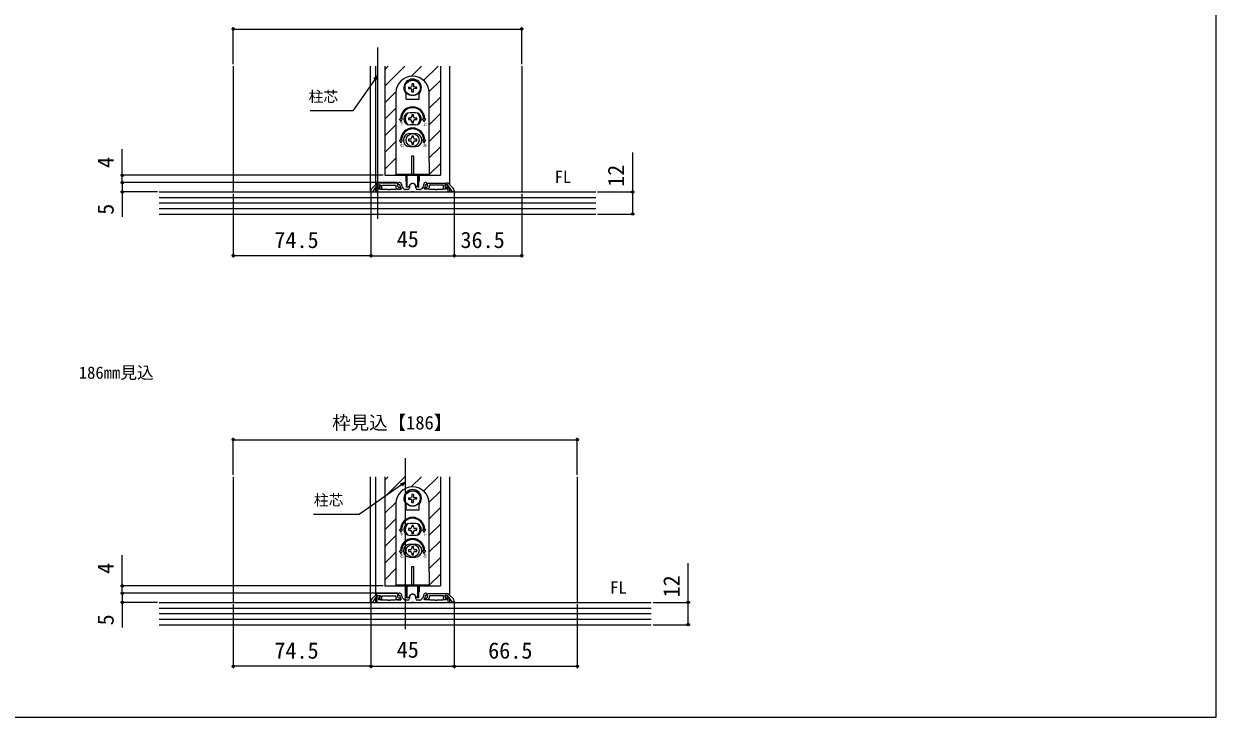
# Model space of a CAD drawing. Units: millimetres, scale not verified. Extents: x -525 to 525, y -783 to 779.
# Drawn here: x -120 to 525, y -783 to -409 of the extents above; entities that cross this region are included whole.
import ezdxf
from ezdxf.enums import TextEntityAlignment as Align

# ---------------------------------------------------------------- set-up
doc = ezdxf.new("R2010")
doc.units = ezdxf.units.MM
doc.header["$LTSCALE"] = 4
for name, color, linetype in [('0-1_USER1', 3, 'Continuous'), ('0-2_YKK_11', 7, 'Continuous'), ('0-3_YKK_12', 2, 'Continuous'), ('0-4_YKK_13', 4, 'Continuous'), ('0-5_YKK_D', 6, 'Continuous'), ('0-6_YKK_ZWAK', 7, 'Continuous'), ('0-7_YSS_K', 3, 'Continuous')]:
    doc.layers.add(name, color=color, linetype=linetype)
doc.styles.add('ＭＳ ゴシック', font='')
doc.styles.get('ＭＳ ゴシック').set_extended_font_data('MS Gothic')

msp = doc.modelspace()

# ---------------------------------------------------------------- linework, layer by layer
at = {"layer": '0-2_YKK_11'}
for p, q in [((70.721, -495.186), (68.592, -497.314)), ((82.506, -494.6), (72.135, -494.6)), ((84.606, -496.02), (84.606, -495.4)), ((96.406, -495.4), (96.406, -496.02)), ((98.506, -494.6), (108.878, -494.6)), ((110.292, -495.186), (112.421, -497.314)), ((71.206, -496.798), (71.206, -499.4)), ((85.908, -497.864), (84.859, -496.684)), ((87.806, -498.2), (86.655, -498.2)), ((88.806, -496.6), (88.806, -497.2)), ((92.206, -497.2), (92.206, -496.6)), ((94.357, -498.2), (93.206, -498.2)), ((96.154, -496.684), (95.105, -497.864)), ((70.721, -717.186), (68.592, -719.314)), ((71.206, -718.798), (71.206, -721.4)), ((82.506, -716.6), (72.135, -716.6)), ((84.606, -718.02), (84.606, -717.4)), ((85.908, -719.864), (84.859, -718.684)), ((87.806, -720.2), (86.655, -720.2)), ((88.806, -718.6), (88.806, -719.2)), ((92.206, -719.2), (92.206, -718.6)), ((94.357, -720.2), (93.206, -720.2)), ((96.154, -718.684), (95.105, -719.864)), ((96.406, -717.4), (96.406, -718.02)), ((98.506, -716.6), (108.878, -716.6)), ((110.292, -717.186), (112.421, -719.314))]:
    msp.add_line(p, q, dxfattribs=at)
for points in [[(68.006, -498.728), (68.006, -499.3), (69.006, -499.3), (71.606, -495.6), (73.006, -495.6), (73.006, -496.508), (72.338, -496.751), (73.143, -497.9), (73.806, -497.9), (73.806, -495.8), (81.506, -495.8), (81.506, -496.983), (82.424, -497.9), (84.106, -497.9), (84.106, -497.1), (83.038, -497.1), (82.506, -496.569), (82.506, -494.6)], [(84.112, -497.349), (84.268, -497.524), (84.099, -497.9), (81.506, -497.9), (81.247, -498.05), (80.987, -498.2), (78.165, -498.2), (77.981, -498.32), (77.431, -498.32), (77.248, -498.2), (74.426, -498.2), (74.166, -498.05), (73.906, -497.9), (72.206, -497.9), (72.206, -496.728), (72.891, -496.479), (72.549, -495.54), (71.93, -495.765)], [(83.606, -494.4), (83.106, -494.4), (82.606, -494.9), (83.106, -495.4), (83.606, -495.4), (83.606, -496.02)], [(109.083, -495.765), (108.464, -495.54), (108.122, -496.479), (108.806, -496.728), (108.806, -497.9), (107.106, -497.9), (106.847, -498.05), (106.587, -498.2), (103.765, -498.2), (103.581, -498.32), (103.031, -498.32), (102.848, -498.2), (100.026, -498.2), (99.766, -498.05), (99.506, -497.9), (96.914, -497.9), (96.745, -497.524), (96.901, -497.349)], [(113.006, -498.728), (113.006, -499.3), (112.006, -499.3), (109.406, -495.6), (108.006, -495.6), (108.006, -496.508), (108.674, -496.751), (107.87, -497.9), (107.206, -497.9), (107.206, -495.8), (99.506, -495.8), (99.506, -496.983), (98.589, -497.9), (96.906, -497.9), (96.906, -497.1), (97.975, -497.1), (98.506, -496.569), (98.506, -494.6)], [(97.406, -496.02), (97.406, -495.4), (97.906, -495.4), (98.406, -494.9), (97.906, -494.4), (97.406, -494.4)], [(71.206, -499.4), (90.048, -499.4), (90.231, -499.28), (90.781, -499.28), (90.965, -499.4), (109.806, -499.4), (109.806, -496.798)], [(68.006, -720.728), (68.006, -721.3), (69.006, -721.3), (71.606, -717.6), (73.006, -717.6), (73.006, -718.508), (72.338, -718.751), (73.143, -719.9), (73.806, -719.9), (73.806, -717.8), (81.506, -717.8), (81.506, -718.983), (82.424, -719.9), (84.106, -719.9), (84.106, -719.1), (83.038, -719.1), (82.506, -718.569), (82.506, -716.6)], [(71.206, -721.4), (90.048, -721.4), (90.231, -721.28), (90.781, -721.28), (90.965, -721.4), (109.806, -721.4), (109.806, -718.798)], [(84.112, -719.349), (84.268, -719.524), (84.099, -719.9), (81.506, -719.9), (81.247, -720.05), (80.987, -720.2), (78.165, -720.2), (77.981, -720.32), (77.431, -720.32), (77.248, -720.2), (74.426, -720.2), (74.166, -720.05), (73.906, -719.9), (72.206, -719.9), (72.206, -718.728), (72.891, -718.479), (72.549, -717.54), (71.93, -717.765)], [(83.606, -716.4), (83.106, -716.4), (82.606, -716.9), (83.106, -717.4), (83.606, -717.4), (83.606, -718.02)], [(109.083, -717.765), (108.464, -717.54), (108.122, -718.479), (108.806, -718.728), (108.806, -719.9), (107.106, -719.9), (106.847, -720.05), (106.587, -720.2), (103.765, -720.2), (103.581, -720.32), (103.031, -720.32), (102.848, -720.2), (100.026, -720.2), (99.766, -720.05), (99.506, -719.9), (96.914, -719.9), (96.745, -719.524), (96.901, -719.349)], [(113.006, -720.728), (113.006, -721.3), (112.006, -721.3), (109.406, -717.6), (108.006, -717.6), (108.006, -718.508), (108.674, -718.751), (107.87, -719.9), (107.206, -719.9), (107.206, -717.8), (99.506, -717.8), (99.506, -718.983), (98.589, -719.9), (96.906, -719.9), (96.906, -719.1), (97.975, -719.1), (98.506, -718.569), (98.506, -716.6)], [(97.406, -718.02), (97.406, -717.4), (97.906, -717.4), (98.406, -716.9), (97.906, -716.4), (97.406, -716.4)]]:
    msp.add_lwpolyline(points, dxfattribs=at)
for centre, radius, start, end in [((72.135, -496.6), 2, 90, 134.99999), ((72.306, -496.798), 1.1, 110.00001, 179.99998), ((83.606, -495.4), 1, 0.00001, 89.99999), ((85.606, -496.02), 2, 180.00001, 221.63353), ((85.606, -496.02), 1, 180.00003, 221.63355), ((90.506, -496.6), 1.7, 359.99999, 180.00001), ((95.406, -496.02), 1, 318.36645, 359.99997), ((97.406, -495.4), 1, 90.00001, 179.99999), ((95.406, -496.02), 2, 318.36647, 359.99999), ((108.878, -496.6), 2, 45.00001, 90), ((108.706, -496.798), 1.1, 0.00002, 69.99999), ((70.006, -498.728), 2, 135.00001, 180), ((86.655, -497.2), 1, 221.63354, 270), ((87.806, -497.2), 1, 270.00001, 359.99999), ((93.206, -497.2), 1, 180.00001, 269.99999), ((94.357, -497.2), 1, 270, 318.36646), ((111.006, -498.728), 2, 360, 44.99999), ((70.006, -720.728), 2, 135.00001, 180), ((72.135, -718.6), 2, 90, 134.99999), ((72.306, -718.798), 1.1, 110.00001, 179.99998), ((83.606, -717.4), 1, 0.00001, 89.99999), ((85.606, -718.02), 2, 180.00001, 221.63353), ((85.606, -718.02), 1, 180.00003, 221.63355), ((86.655, -719.2), 1, 221.63354, 270), ((87.806, -719.2), 1, 270.00001, 359.99999), ((90.506, -718.6), 1.7, 359.99999, 180.00001), ((93.206, -719.2), 1, 180.00001, 269.99999), ((94.357, -719.2), 1, 270, 318.36646), ((95.406, -718.02), 1, 318.36645, 359.99997), ((97.406, -717.4), 1, 90.00001, 179.99999), ((95.406, -718.02), 2, 318.36647, 359.99999), ((108.878, -718.6), 2, 45.00001, 90), ((108.706, -718.798), 1.1, 0.00002, 69.99999), ((111.006, -720.728), 2, 360, 44.99999)]:
    msp.add_arc(centre, radius, start, end, dxfattribs=at)
at = {"layer": '0-3_YKK_12'}
for p, q in [((71.506, -421.4), (71.506, -513.9)), ((-6.494, -431.4), (-6.494, -499.4)), ((67.506, -431.4), (67.506, -499.4)), ((70.506, -431.4), (70.506, -495.4)), ((75.506, -431.4), (75.506, -490.4)), ((75.506, -433.209), (77.316, -431.4)), ((75.506, -442.19), (86.296, -431.4)), ((89.744, -436.932), (95.276, -431.4)), ((96.484, -439.172), (104.257, -431.4)), ((105.506, -431.4), (105.506, -490.4)), ((110.506, -431.4), (110.506, -495.4)), ((149.506, -431.4), (149.506, -499.4)), ((99.476, -445.161), (105.506, -439.131)), ((75.506, -451.17), (81.539, -445.138)), ((99.506, -454.111), (105.506, -448.111)), ((75.506, -460.15), (81.506, -454.15)), ((99.506, -463.091), (105.506, -457.091)), ((75.506, -469.131), (81.506, -463.131)), ((99.506, -472.071), (105.506, -466.071)), ((75.506, -478.111), (81.506, -472.111)), ((99.506, -481.052), (105.506, -475.052)), ((75.506, -487.091), (81.506, -481.091)), ((99.506, -490.032), (105.506, -484.032)), ((75.506, -490.4), (105.506, -490.4)), ((81.178, -490.4), (81.506, -490.071)), ((70.506, -497.165), (70.506, -499.4)), ((110.506, -497.165), (110.506, -499.4)), ((86.506, -643.4), (86.506, -735.9)), ((-6.494, -653.4), (-6.494, -721.4)), ((67.506, -653.4), (67.506, -721.4)), ((70.506, -653.4), (70.506, -717.4)), ((75.506, -653.4), (75.506, -712.4)), ((75.506, -655.209), (77.316, -653.4)), ((75.506, -664.19), (86.296, -653.4)), ((89.744, -658.932), (95.276, -653.4)), ((96.484, -661.172), (104.257, -653.4)), ((105.506, -653.4), (105.506, -712.4)), ((110.506, -653.4), (110.506, -717.4)), ((179.506, -653.4), (179.506, -721.4)), ((99.476, -667.161), (105.506, -661.131)), ((75.506, -673.17), (81.539, -667.138)), ((99.506, -676.111), (105.506, -670.111)), ((75.506, -682.15), (81.506, -676.15)), ((99.506, -685.091), (105.506, -679.091)), ((75.506, -691.131), (81.506, -685.131)), ((99.506, -694.071), (105.506, -688.071)), ((75.506, -700.111), (81.506, -694.111)), ((99.506, -703.052), (105.506, -697.052)), ((75.506, -709.091), (81.506, -703.091)), ((99.506, -712.032), (105.506, -706.032)), ((75.506, -712.4), (105.506, -712.4)), ((81.178, -712.4), (81.506, -712.071)), ((70.506, -719.165), (70.506, -721.4)), ((110.506, -719.165), (110.506, -721.4))]:
    msp.add_line(p, q, dxfattribs=at)
at = {"layer": '0-4_YKK_13'}
for p, q in [((90.087, -442.026), (89.938, -442.582)), ((90.106, -440.936), (90.087, -442.026)), ((90.906, -440.936), (90.925, -442.026)), ((90.925, -442.026), (91.074, -442.582)), ((91.631, -442.731), (91.074, -442.582)), ((91.631, -443.569), (91.074, -443.718)), ((92.721, -442.75), (91.631, -442.731)), ((92.721, -443.55), (91.631, -443.569)), ((81.506, -445.9), (81.506, -482.9)), ((87.006, -449.35), (87.006, -446.361)), ((87.006, -449.35), (94.006, -449.35)), ((94.006, -449.35), (94.006, -446.361)), ((99.506, -482.9), (99.506, -445.9)), ((92.006, -456.65), (89.006, -456.65)), ((90.066, -457.7), (90.066, -458.58)), ((90.946, -457.7), (90.066, -457.7)), ((90.946, -458.58), (90.946, -457.7)), ((83.39, -459.9), (84.006, -459.9)), ((84.256, -461.4), (83.39, -459.9)), ((84.256, -461.4), (85.122, -459.9)), ((84.506, -459.9), (85.122, -459.9)), ((89.186, -459.46), (88.306, -459.46)), ((88.306, -459.46), (88.306, -460.34)), ((88.306, -460.34), (89.186, -460.34)), ((92.006, -463.15), (89.006, -463.15)), ((90.066, -461.22), (90.066, -462.1)), ((90.066, -462.1), (90.946, -462.1)), ((90.946, -462.1), (90.946, -461.22)), ((92.706, -459.46), (91.826, -459.46)), ((91.826, -460.34), (92.706, -460.34)), ((92.706, -460.34), (92.706, -459.46)), ((96.506, -459.9), (95.89, -459.9)), ((96.756, -461.4), (95.89, -459.9)), ((89.006, -467.9), (92.006, -467.9)), ((90.066, -469.2), (90.066, -470.08)), ((90.946, -469.2), (90.066, -469.2)), ((90.946, -470.08), (90.946, -469.2)), ((83.39, -471.4), (84.006, -471.4)), ((84.256, -472.9), (83.39, -471.4)), ((84.256, -472.9), (85.122, -471.4)), ((84.506, -471.4), (85.122, -471.4)), ((89.186, -470.96), (88.306, -470.96)), ((88.306, -470.96), (88.306, -471.84)), ((88.306, -471.84), (89.186, -471.84)), ((89.006, -474.9), (92.006, -474.9)), ((90.066, -472.72), (90.066, -473.6)), ((90.066, -473.6), (90.946, -473.6)), ((90.946, -473.6), (90.946, -472.72)), ((92.706, -470.96), (91.826, -470.96)), ((91.826, -471.84), (92.706, -471.84)), ((92.706, -471.84), (92.706, -470.96)), ((96.756, -472.9), (95.89, -471.4)), ((96.506, -471.4), (95.89, -471.4)), ((96.756, -472.9), (97.622, -471.4)), ((97.622, -471.4), (97.006, -471.4)), ((81.506, -482.9), (81.506, -490.4)), ((90.006, -479.9), (91.006, -479.9)), ((90.006, -490.1), (90.006, -479.9)), ((91.006, -479.9), (91.006, -490.1)), ((81.506, -489.9), (99.506, -489.9)), ((87.006, -493.648), (87.006, -490.4)), ((87.254, -493.944), (87.256, -493.944)), ((87.256, -496.9), (87.256, -490.4)), ((87.256, -493.9), (87.256, -496.9)), ((87.656, -496.9), (87.656, -490.4)), ((91.006, -490.1), (90.006, -490.1)), ((93.356, -496.9), (93.356, -490.4)), ((93.756, -496.9), (93.756, -493.9)), ((93.756, -493.944), (93.758, -493.944)), ((94.006, -490.4), (94.006, -493.648)), ((87.656, -496.9), (87.256, -496.9)), ((87.656, -496.9), (88.276, -496.674)), ((93.356, -496.9), (92.737, -496.674)), ((90.087, -664.026), (89.938, -664.582)), ((90.106, -662.936), (90.087, -664.026)), ((90.906, -662.936), (90.925, -664.026)), ((90.925, -664.026), (91.074, -664.582)), ((81.506, -667.9), (81.506, -704.9)), ((87.006, -671.35), (87.006, -668.361)), ((91.631, -664.731), (91.074, -664.582)), ((91.631, -665.569), (91.074, -665.718)), ((92.721, -664.75), (91.631, -664.731)), ((92.721, -665.55), (91.631, -665.569)), ((94.006, -671.35), (94.006, -668.361)), ((99.506, -704.9), (99.506, -667.9)), ((87.006, -671.35), (94.006, -671.35)), ((83.39, -681.9), (84.006, -681.9)), ((84.256, -683.4), (83.39, -681.9)), ((84.256, -683.4), (85.122, -681.9)), ((84.506, -681.9), (85.122, -681.9)), ((89.186, -681.46), (88.306, -681.46)), ((88.306, -681.46), (88.306, -682.34)), ((88.306, -682.34), (89.186, -682.34)), ((92.006, -678.65), (89.006, -678.65)), ((90.066, -679.7), (90.066, -680.58)), ((90.946, -679.7), (90.066, -679.7)), ((90.066, -683.22), (90.066, -684.1)), ((90.946, -680.58), (90.946, -679.7)), ((90.946, -684.1), (90.946, -683.22)), ((92.706, -681.46), (91.826, -681.46)), ((91.826, -682.34), (92.706, -682.34)), ((92.706, -682.34), (92.706, -681.46)), ((96.506, -681.9), (95.89, -681.9)), ((96.756, -683.4), (95.89, -681.9)), ((92.006, -685.15), (89.006, -685.15)), ((90.066, -684.1), (90.946, -684.1)), ((83.39, -693.4), (84.006, -693.4)), ((84.256, -694.9), (83.39, -693.4)), ((84.256, -694.9), (85.122, -693.4)), ((84.506, -693.4), (85.122, -693.4)), ((89.186, -692.96), (88.306, -692.96)), ((88.306, -692.96), (88.306, -693.84)), ((88.306, -693.84), (89.186, -693.84)), ((89.006, -689.9), (92.006, -689.9)), ((90.066, -691.2), (90.066, -692.08)), ((90.946, -691.2), (90.066, -691.2)), ((90.066, -694.72), (90.066, -695.6)), ((90.066, -695.6), (90.946, -695.6)), ((90.946, -692.08), (90.946, -691.2)), ((90.946, -695.6), (90.946, -694.72)), ((92.706, -692.96), (91.826, -692.96)), ((91.826, -693.84), (92.706, -693.84)), ((92.706, -693.84), (92.706, -692.96)), ((96.756, -694.9), (95.89, -693.4)), ((96.506, -693.4), (95.89, -693.4)), ((96.756, -694.9), (97.622, -693.4)), ((97.622, -693.4), (97.006, -693.4)), ((89.006, -696.9), (92.006, -696.9)), ((90.006, -701.9), (91.006, -701.9)), ((90.006, -712.1), (90.006, -701.9)), ((91.006, -701.9), (91.006, -712.1)), ((81.506, -704.9), (81.506, -712.4)), ((81.506, -711.9), (99.506, -711.9)), ((87.006, -715.648), (87.006, -712.4)), ((87.256, -718.9), (87.256, -712.4)), ((87.656, -718.9), (87.656, -712.4)), ((91.006, -712.1), (90.006, -712.1)), ((93.356, -718.9), (93.356, -712.4)), ((94.006, -712.4), (94.006, -715.648)), ((87.254, -715.944), (87.256, -715.944)), ((87.256, -715.9), (87.256, -718.9)), ((87.656, -718.9), (87.256, -718.9)), ((87.656, -718.9), (88.276, -718.674)), ((93.356, -718.9), (92.737, -718.674)), ((93.756, -718.9), (93.756, -715.9)), ((93.756, -715.944), (93.758, -715.944))]:
    msp.add_line(p, q, dxfattribs=at)
for points in [[(88.292, -442.75), (89.382, -442.731), (89.938, -442.582)], [(88.292, -443.55), (89.382, -443.569), (89.938, -443.718)], [(90.106, -445.364), (90.087, -444.274), (89.938, -443.718)], [(90.906, -445.364), (90.925, -444.274), (91.074, -443.718)], [(96.756, -461.4), (97.622, -459.9), (97.006, -459.9)], [(99.506, -482.9), (99.506, -490.4), (81.506, -490.4)], [(93.756, -490.4), (93.756, -496.9), (93.356, -496.9)], [(88.292, -664.75), (89.382, -664.731), (89.938, -664.582)], [(88.292, -665.55), (89.382, -665.569), (89.938, -665.718)], [(90.106, -667.364), (90.087, -666.274), (89.938, -665.718)], [(90.906, -667.364), (90.925, -666.274), (91.074, -665.718)], [(96.756, -683.4), (97.622, -681.9), (97.006, -681.9)], [(99.506, -704.9), (99.506, -712.4), (81.506, -712.4)], [(93.756, -712.4), (93.756, -718.9), (93.356, -718.9)]]:
    msp.add_lwpolyline(points, dxfattribs=at)
for centre, radius in [((90.506, -443.15), 4.25), ((90.506, -443.15), 4.1), ((90.506, -471.4), 3.5), ((90.506, -665.15), 4.25), ((90.506, -665.15), 4.1), ((90.506, -693.4), 3.5)]:
    msp.add_circle(centre, radius, dxfattribs=at)
for centre, radius, start, end in [((90.506, -445.9), 9, 0, 180), ((90.506, -443.15), 4.75, 317.4631, 222.5369), ((90.506, -443.15), 2.25, 169.75965, 190.24035), ((90.506, -443.15), 2.25, 79.75965, 100.24035), ((90.506, -443.15), 2.25, 349.75965, 10.24035), ((90.506, -443.15), 2.25, 259.75965, 280.24035), ((90.506, -459.9), 6.5, 0, 180), ((90.506, -459.9), 6, 0, 180), ((89.006, -459.9), 3.25, 90, 270), ((90.506, -459.9), 4, 129.83844, 230.16156), ((92.006, -459.9), 3.25, 270, 90), ((90.506, -459.9), 4, 309.83844, 50.16156), ((89.186, -458.58), 0.88, 270, 0), ((89.186, -461.22), 0.88, 0, 90), ((91.826, -458.58), 0.88, 180, 270), ((91.826, -461.22), 0.88, 90, 180), ((90.506, -471.4), 6.5, 0, 180), ((90.506, -471.4), 6, 0, 180), ((89.006, -471.4), 3.5, 90, 270), ((89.186, -470.08), 0.88, 270, 0), ((91.826, -470.08), 0.88, 180, 270), ((92.006, -471.4), 3.5, 270, 90), ((89.186, -472.72), 0.88, 0, 90), ((91.826, -472.72), 0.88, 90, 180), ((87.306, -493.648), 0.3, 180, 260), ((88.105, -496.205), 0.5, 290, 343.84988), ((90.506, -496.9), 2, 16.15012, 163.84988), ((92.908, -496.205), 0.5, 196.15012, 250), ((93.706, -493.648), 0.3, 280, 0), ((90.506, -667.9), 9, 0, 180), ((90.506, -665.15), 4.75, 317.4631, 222.5369), ((90.506, -665.15), 2.25, 79.75965, 100.24035), ((90.506, -665.15), 2.25, 169.75965, 190.24035), ((90.506, -665.15), 2.25, 259.75965, 280.24035), ((90.506, -665.15), 2.25, 349.75965, 10.24035), ((90.506, -681.9), 6.5, 0, 180), ((90.506, -681.9), 6, 0, 180), ((89.006, -681.9), 3.25, 90, 270), ((90.506, -681.9), 4, 129.83844, 230.16156), ((89.186, -680.58), 0.88, 270, 0), ((89.186, -683.22), 0.88, 0, 90), ((91.826, -680.58), 0.88, 180, 270), ((91.826, -683.22), 0.88, 90, 180), ((92.006, -681.9), 3.25, 270, 90), ((90.506, -681.9), 4, 309.83844, 50.16156), ((90.506, -693.4), 6.5, 0, 180), ((90.506, -693.4), 6, 0, 180), ((89.006, -693.4), 3.5, 90, 270), ((89.186, -692.08), 0.88, 270, 0), ((89.186, -694.72), 0.88, 0, 90), ((91.826, -692.08), 0.88, 180, 270), ((91.826, -694.72), 0.88, 90, 180), ((92.006, -693.4), 3.5, 270, 90), ((87.306, -715.648), 0.3, 180, 260), ((88.105, -718.205), 0.5, 290, 343.84988), ((90.506, -718.9), 2, 16.15012, 163.84988), ((92.908, -718.205), 0.5, 196.15012, 250), ((93.706, -715.648), 0.3, 280, 0)]:
    msp.add_arc(centre, radius, start, end, dxfattribs=at)
at = {"layer": '0-5_YKK_D'}
for p, q in [((-6.494, -430.4), (-6.494, -410.4)), ((-6.494, -411.4), (149.506, -411.4)), ((149.506, -430.4), (149.506, -410.4)), ((74.506, -490.4), (-67.494, -490.4)), ((82.106, -494.4), (-67.494, -494.4)), ((82.106, -494.4), (-67.494, -494.4)), ((-47.494, -499.4), (-67.494, -499.4)), ((-6.494, -500.4), (-6.494, -534.9)), ((68.006, -500), (68.006, -534.9)), ((68.006, -500), (68.006, -534.9)), ((113.006, -500), (113.006, -534.9)), ((113.006, -500), (113.006, -534.9)), ((149.506, -500.4), (149.506, -534.9)), ((190.506, -499.4), (210.506, -499.4)), ((190.506, -511.4), (210.506, -511.4)), ((68.006, -533.9), (-6.494, -533.9)), ((68.006, -533.9), (113.006, -533.9)), ((113.006, -533.9), (149.506, -533.9)), ((-6.494, -652.4), (-6.494, -632.4)), ((-6.494, -633.4), (179.506, -633.4)), ((179.506, -652.4), (179.506, -632.4)), ((-66.494, -712.4), (-66.494, -695.732)), ((74.506, -712.4), (-67.494, -712.4)), ((-66.494, -716.4), (-66.494, -712.4)), ((82.106, -716.4), (-67.494, -716.4)), ((82.106, -716.4), (-67.494, -716.4)), ((-47.494, -721.4), (-67.494, -721.4)), ((-66.494, -716.4), (-66.494, -718.95)), ((68.006, -722), (68.006, -756.9)), ((68.006, -722), (68.006, -756.9)), ((113.006, -722), (113.006, -756.9)), ((113.006, -722), (113.006, -756.9)), ((220.506, -721.4), (240.506, -721.4)), ((-6.494, -722.4), (-6.494, -756.9)), ((179.506, -722.4), (179.506, -756.9)), ((220.506, -733.4), (240.506, -733.4)), ((68.006, -755.9), (-6.494, -755.9)), ((68.006, -755.9), (113.006, -755.9)), ((113.006, -755.9), (179.506, -755.9))]:
    msp.add_line(p, q, dxfattribs=at)
for points in [[(71.506, -436.472), (70.044, -438.561), (58.11, -455.605), (35.06, -455.605)], [(69.484, -438.169), (71.506, -436.472), (70.603, -438.953)], [(-66.494, -494.4), (-66.494, -490.4), (-66.494, -476.282)], [(209.506, -511.4), (209.506, -499.4), (209.506, -478.123)], [(-66.494, -494.4), (-66.494, -499.4), (-66.494, -512.905)], [(86.506, -656.346), (84.418, -657.809), (61.585, -673.796), (36.858, -673.796)], [(84.026, -657.249), (86.506, -656.346), (84.809, -658.368)], [(239.506, -733.4), (239.506, -721.4), (239.506, -700.123)], [(-66.494, -716.4), (-66.494, -721.4), (-66.494, -734.905)]]:
    msp.add_lwpolyline(points, dxfattribs=at)
for centre in [(-6.494, -411.4), (149.506, -411.4), (-66.494, -490.4), (-66.494, -494.4), (-66.494, -494.4), (-66.494, -499.4), (209.506, -499.4), (209.506, -511.4), (-6.494, -533.9), (68.006, -533.9), (68.006, -533.9), (113.006, -533.9), (113.006, -533.9), (149.506, -533.9), (-6.494, -633.4), (179.506, -633.4), (-66.494, -712.4), (-66.494, -716.4), (-66.494, -716.4), (-66.494, -721.4), (239.506, -721.4), (239.506, -733.4), (-6.494, -755.9), (68.006, -755.9), (68.006, -755.9), (113.006, -755.9), (113.006, -755.9), (179.506, -755.9)]:
    msp.add_circle(centre, 0.637, dxfattribs=at)
at = {"layer": '0-6_YKK_ZWAK'}
msp.add_lwpolyline([(-525, -783.4), (525, -783.4), (525, 746.6)], dxfattribs=at)
at = {"layer": '0-7_YSS_K'}
for p, q in [((-46.494, -499.4), (189.506, -499.4)), ((-46.494, -502.4), (189.506, -502.4)), ((-10.994, -499.4), (189.506, -499.4)), ((-46.494, -505.4), (189.506, -505.4)), ((-46.494, -508.4), (189.506, -508.4)), ((-46.494, -511.4), (189.506, -511.4)), ((-46.494, -721.4), (219.506, -721.4)), ((-46.494, -724.4), (219.506, -724.4)), ((-46.494, -727.4), (219.506, -727.4)), ((-46.494, -730.4), (219.506, -730.4)), ((-46.494, -733.4), (219.506, -733.4))]:
    msp.add_line(p, q, dxfattribs=at)

# ---------------------------------------------------------------- texts
at = {"layer": '0-1_USER1', "style": 'ＭＳ ゴシック'}
for s, p in [('FL', (167.301, -496.559)), ('186㎜見込', (-89.994, -602.4)), ('FL', (197.301, -718.559))]:
    msp.add_text(s, height=6.598, dxfattribs=at).set_placement(p, align=Align.BOTTOM_LEFT)
at = {"layer": '0-4_YKK_13', "style": 'ＭＳ ゴシック'}
for s, p in [('下', (83.477, -463.944)), ('上', (96.151, -464.113)), ('右', (83.586, -475.468)), ('左', (96.127, -475.504)), ('下', (83.477, -685.944)), ('上', (96.151, -686.113)), ('右', (83.586, -697.468)), ('左', (96.127, -697.504))]:
    msp.add_text(s, height=1.558, dxfattribs=at).set_placement(p, align=Align.BOTTOM_LEFT)
at = {"layer": '0-5_YKK_D', "style": 'ＭＳ ゴシック'}
for s, height, p in [('柱芯', 5.865, (34.275, -452.552)), ('74.5', 8.798, (15.756, -532.4)), ('45', 8.798, (81.915, -531.9)), ('36.5', 8.798, (116.393, -532.4)), ('枠見込【186】', 7.331, (46.989, -630.036)), ('柱芯', 5.865, (37.109, -670.744)), ('74.5', 8.798, (15.756, -754.4)), ('45', 8.798, (81.915, -753.9)), ('66.5', 8.798, (131.359, -754.4))]:
    msp.add_text(s, height=height, dxfattribs=at).set_placement(p, align=Align.BOTTOM_LEFT)
for s, p in [('4', (-68.494, -486.464)), ('12', (207.506, -496.691)), ('5', (-68.494, -511.791)), ('4', (-68.494, -705.914)), ('12', (237.506, -718.691)), ('5', (-68.494, -733.791))]:
    msp.add_text(s, height=8.798, rotation=90, dxfattribs=at).set_placement(p, align=Align.BOTTOM_LEFT)

doc.saveas('drawing.dxf')
